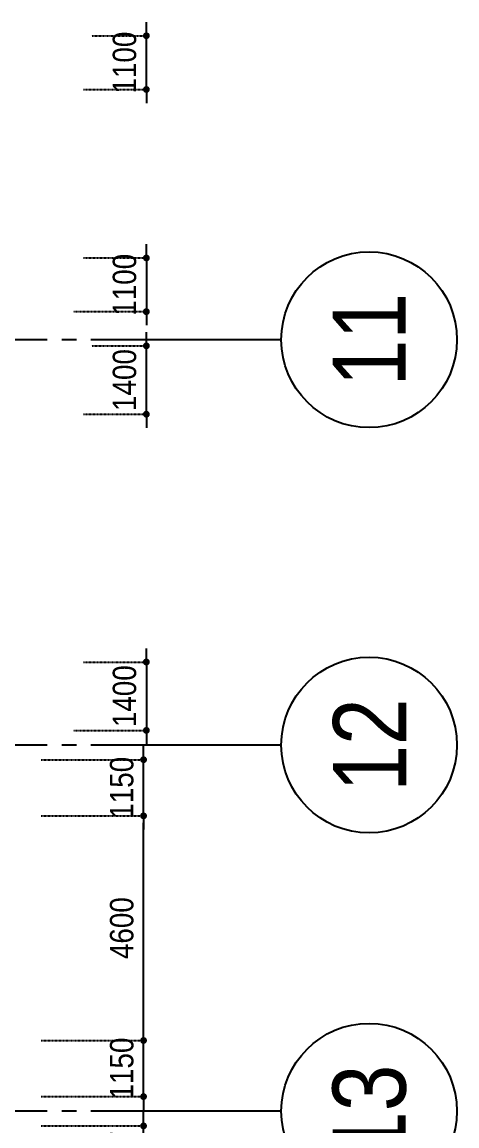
# Model space of a CAD drawing. Header units: millimetres. Extents: x -3819597 to -2591384, y 582389 to 820195.
# Drawn here: x -2660217 to -2651304, y 667731 to 690336 of the extents above; entities that cross this region are included whole.
import ezdxf
from ezdxf.enums import TextEntityAlignment as Align

# ---------------------------------------------------------------- set-up
doc = ezdxf.new("R2010")
doc.units = ezdxf.units.MM
doc.header["$MEASUREMENT"] = 0
doc.linetypes.add('CHG_XX_Luoi truc$0$MB_Luoi truc$0$Center101', pattern=[13, 10, -1, 1, -1])
doc.linetypes.add('DOT2', pattern=[0.125, 0, -0.125])
doc.layers.get('0').update_dxf_attribs({"lineweight": 9})
doc.layers.get('Defpoints').update_dxf_attribs({"color": 10, "lineweight": 0})
for name, color, linetype, lineweight in [('CHG_XX_Cot_Ham 2$0$NS-Pier-H2', 150, 'Continuous', 13), ('CHG_XX_Damsan_Ham 2$0$CHG_XX_Damsan_Ham 2$0$DBAO', 3, 'Continuous', 13), ('CHG_XX_Damsan_Ham 2$0$HATCH', 57, 'Continuous', 9)]:
    doc.layers.add(name, color=color, linetype=linetype, lineweight=lineweight)
for name, color, linetype in [('CHG_XX_Luoi truc$0$Grid', 34, 'Continuous'), ('CHG_XX_Luoi truc$0$Grid Line', 8, 'CHG_XX_Luoi truc$0$MB_Luoi truc$0$Center101'), ('dim', 51, 'Continuous')]:
    doc.layers.add(name, color=color, linetype=linetype)
doc.styles.add('CHG_XX_Luoi truc$0$MB_Luoi truc$0$Grid A-F$0$VNI-HelveCB', font='VHELVCB_0.TTF')
doc.styles.add('MB_Luoi truc$0$Arial_C', font='arial.ttf', dxfattribs={"width": 0.85})
doc.dimstyles.new('200', dxfattribs={"dimscale": 200, "dimtxt": 2.4, "dimasz": 0.7, "dimexe": 0.0003, "dimexo": 0, "dimgap": 1, "dimtad": 1, "dimdec": 0, "dimzin": 12, "dimdsep": 46, "dimtxsty": 'MB_Luoi truc$0$Arial_C', "dimblk": 'MB_Luoi truc$0$_Dot', "dimcen": 0.5, "dimclrd": 256, "dimclre": 8, "dimclrt": 1, "dimadec": 0, "dimazin": 0, "dimtfac": 1, "dimtdec": 0, "dimtix": 1, "dimtmove": 2, "dimatfit": 3, "dimldrblk": 'MB_Luoi truc$0$HTT Arrow 30', "dimfxl": 1, "dimtolj": 1, "dimtzin": 0, "dimlwe": -1, "dimarcsym": 0})

# ---------------------------------------------------------------- blocks, each defined once
blk = doc.blocks.new('MB_Luoi truc$0$_Dot')
at = {"color": 0, "linetype": 'ByBlock', "lineweight": -2}
blk.add_line((-0.5, 0), (-1, 0), dxfattribs=at)
at = {"color": 0, "linetype": 'ByBlock', "const_width": 0.5}
blk.add_lwpolyline([(-0.25, 0, 1), (0.25, 0, 1)], format="xyb", close=True, dxfattribs=at)
blk = doc.blocks.new('*D247')
at = {"layer": 'Defpoints', "color": 0, "transparency": 16777216}
for p in [(-2658784, 690056), (-2657669, 690056), (-2658954, 688956)]:
    blk.add_point(p, dxfattribs=at)
at = {"layer": 'dim', "lineweight": -2, "transparency": 16777216}
for p, q in [((-2657669, 690196), (-2657669, 690336)), ((-2657669, 688956), (-2657669, 690056)), ((-2657669, 688816), (-2657669, 688676))]:
    blk.add_line(p, q, dxfattribs=at)
at = {"layer": 'dim', "color": 8, "linetype": 'DOT2', "transparency": 16777216}
for p, q in [((-2658784, 690056), (-2657669, 690056)), ((-2658954, 688956), (-2657669, 688956))]:
    blk.add_line(p, q, dxfattribs=at)
at = {"layer": 'dim', "lineweight": -2, "transparency": 16777216, "xscale": 140, "yscale": 140, "zscale": 140}
for p, rotation in [((-2657669, 690056), 270), ((-2657669, 688956), 90)]:
    blk.add_blockref('MB_Luoi truc$0$_Dot', p, dxfattribs=dict(at, rotation=rotation))
at = {"layer": 'dim', "color": 1, "transparency": 16777216, "insert": (-2658115, 689506), "char_height": 480, "attachment_point": 5, "rotation": 90, "style": 'MB_Luoi truc$0$Arial_C'}
blk.add_mtext('\\A1;1100', dxfattribs=at)
blk = doc.blocks.new('MB_Luoi truc$0$HTT Arrow 30')
blk.add_hatch(color=256).paths.add_polyline_path([(-2.5, 0.375), (-2.5, -0.375), (0, 0)])
at = {"color": 0, "linetype": 'ByBlock', "lineweight": -2}
for p, q in [((0, 0), (-2.5, 0.375)), ((-2.5, -0.375), (-2.5, 0.375)), ((0, 0), (-2.5, -0.375))]:
    blk.add_line(p, q, dxfattribs=at)
blk = doc.blocks.new('*D248')
at = {"layer": 'Defpoints', "color": 0, "transparency": 16777216}
for p in [(-2658954, 685506), (-2659160, 684406), (-2657669, 684406)]:
    blk.add_point(p, dxfattribs=at)
at = {"layer": 'dim', "lineweight": -2, "transparency": 16777216}
for p, q in [((-2657669, 685646), (-2657669, 685786)), ((-2657669, 685506), (-2657669, 684406)), ((-2657669, 684266), (-2657669, 684126))]:
    blk.add_line(p, q, dxfattribs=at)
at = {"layer": 'dim', "color": 8, "linetype": 'DOT2', "transparency": 16777216}
for p, q in [((-2658954, 685506), (-2657669, 685506)), ((-2659160, 684406), (-2657669, 684406))]:
    blk.add_line(p, q, dxfattribs=at)
at = {"layer": 'dim', "lineweight": -2, "transparency": 16777216, "xscale": 140, "yscale": 140, "zscale": 140}
for p, rotation in [((-2657669, 685506), 270), ((-2657669, 684406), 90)]:
    blk.add_blockref('MB_Luoi truc$0$_Dot', p, dxfattribs=dict(at, rotation=rotation))
at = {"layer": 'dim', "color": 1, "transparency": 16777216, "insert": (-2658115, 684956), "char_height": 480, "attachment_point": 5, "rotation": 90, "style": 'MB_Luoi truc$0$Arial_C'}
blk.add_mtext('\\A1;1100', dxfattribs=at)
blk = doc.blocks.new('*D249')
at = {"layer": 'Defpoints', "color": 0, "transparency": 16777216}
for p in [(-2658784, 683706), (-2657669, 683706), (-2658954, 682306)]:
    blk.add_point(p, dxfattribs=at)
at = {"layer": 'dim', "lineweight": -2, "transparency": 16777216}
for p, q in [((-2657669, 683846), (-2657669, 683986)), ((-2657669, 682306), (-2657669, 683706)), ((-2657669, 682166), (-2657669, 682026))]:
    blk.add_line(p, q, dxfattribs=at)
at = {"layer": 'dim', "color": 8, "linetype": 'DOT2', "transparency": 16777216}
for p, q in [((-2658784, 683706), (-2657669, 683706)), ((-2658954, 682306), (-2657669, 682306))]:
    blk.add_line(p, q, dxfattribs=at)
at = {"layer": 'dim', "lineweight": -2, "transparency": 16777216, "xscale": 140, "yscale": 140, "zscale": 140}
for p, rotation in [((-2657669, 683706), 270), ((-2657669, 682306), 90)]:
    blk.add_blockref('MB_Luoi truc$0$_Dot', p, dxfattribs=dict(at, rotation=rotation))
at = {"layer": 'dim', "color": 1, "transparency": 16777216, "insert": (-2658115, 683006), "char_height": 480, "attachment_point": 5, "rotation": 90, "style": 'MB_Luoi truc$0$Arial_C'}
blk.add_mtext('\\A1;1400', dxfattribs=at)
blk = doc.blocks.new('*D250')
at = {"layer": 'Defpoints', "color": 0, "transparency": 16777216}
for p in [(-2658954, 677231), (-2659160, 675831), (-2657669, 675831)]:
    blk.add_point(p, dxfattribs=at)
at = {"layer": 'dim', "lineweight": -2, "transparency": 16777216}
for p, q in [((-2657669, 677371), (-2657669, 677511)), ((-2657669, 677231), (-2657669, 675831)), ((-2657669, 675691), (-2657669, 675551))]:
    blk.add_line(p, q, dxfattribs=at)
at = {"layer": 'dim', "color": 8, "linetype": 'DOT2', "transparency": 16777216}
for p, q in [((-2658954, 677231), (-2657669, 677231)), ((-2659160, 675831), (-2657669, 675831))]:
    blk.add_line(p, q, dxfattribs=at)
at = {"layer": 'dim', "lineweight": -2, "transparency": 16777216, "xscale": 140, "yscale": 140, "zscale": 140}
for p, rotation in [((-2657669, 677231), 270), ((-2657669, 675831), 90)]:
    blk.add_blockref('MB_Luoi truc$0$_Dot', p, dxfattribs=dict(at, rotation=rotation))
at = {"layer": 'dim', "color": 1, "transparency": 16777216, "insert": (-2658115, 676531), "char_height": 480, "attachment_point": 5, "rotation": 90, "style": 'MB_Luoi truc$0$Arial_C'}
blk.add_mtext('\\A1;1400', dxfattribs=at)
blk = doc.blocks.new('*U1031')
at = {"layer": 'CHG_XX_Luoi truc$0$Grid', "lineweight": -2}
blk.add_line((0, -3), (0, 0), dxfattribs=at)
blk.add_circle((0, -9), 6, dxfattribs=at)
at = {"layer": 'CHG_XX_Luoi truc$0$Grid Line'}
blk.add_line((0, 0), (0, 438), dxfattribs=at)
at = {"layer": 'CHG_XX_Luoi truc$0$Grid', "lineweight": -2, "style": 'CHG_XX_Luoi truc$0$MB_Luoi truc$0$Grid A-F$0$VNI-HelveCB'}
for tag, p in [('GRIDSUB', (0, 447)), ('GRID', (0, -9))]:
    blk.add_attdef(tag, text='', height=5, dxfattribs=at).set_placement(p, align=Align.MIDDLE)
blk = doc.blocks.new('CHG_XX_Luoi truc')
at = {"layer": 'CHG_XX_Luoi truc$0$Grid'}
ref = blk.add_blockref('*U1031', (110703, 73850), dxfattribs=dict(at, xscale=300.0000000000013, yscale=300.0000000000013, zscale=300.0000000000013, rotation=90))
ref.add_attrib('GRID', '11', dxfattribs={"lineweight": -2, "height": 1500, "rotation": 90, "style": 'CHG_XX_Luoi truc$0$MB_Luoi truc$0$Grid A-F$0$VNI-HelveCB'}).set_placement((113403, 73850), align=Align.MIDDLE)
ref = blk.add_blockref('*U1031', (110703, 65550), dxfattribs=dict(at, xscale=300.0000000000013, yscale=300.0000000000013, zscale=300.0000000000013, rotation=90))
ref.add_attrib('GRID', '12', dxfattribs={"lineweight": -2, "height": 1500, "rotation": 90, "style": 'CHG_XX_Luoi truc$0$MB_Luoi truc$0$Grid A-F$0$VNI-HelveCB'}).set_placement((113403, 65550), align=Align.MIDDLE)
ref = blk.add_blockref('*U1031', (110703, 58050), dxfattribs=dict(at, xscale=300.0000000000013, yscale=300.0000000000013, zscale=300.0000000000013, rotation=90))
ref.add_attrib('GRID', '13', dxfattribs={"lineweight": -2, "height": 1500, "rotation": 90, "style": 'CHG_XX_Luoi truc$0$MB_Luoi truc$0$Grid A-F$0$VNI-HelveCB'}).set_placement((113403, 58050), align=Align.MIDDLE)
blk = doc.blocks.new('CHG_XX_Cot_Ham 2')
at = {"layer": 'CHG_XX_Cot_Ham 2$0$NS-Pier-H2'}
blk.add_blockref('CHG_XX_Luoi truc', (0, 0), dxfattribs=at)
blk = doc.blocks.new('CHG_XX_Damsan_Ham 2', base_point=(3089256, -609981))
at = {"layer": 'CHG_XX_Damsan_Ham 2$0$CHG_XX_Damsan_Ham 2$0$DBAO'}
blk.add_blockref('CHG_XX_Cot_Ham 2', (0, 0), dxfattribs=at)
at = {"layer": 'CHG_XX_Damsan_Ham 2$0$HATCH'}
blk.add_blockref('CHG_XX_Cot_Ham 2', (0, 0), dxfattribs=at)
blk = doc.blocks.new('*D927')
at = {"layer": 'Defpoints', "color": 0, "transparency": 16777216}
for p in [(-2659827, 667731), (-2657727, 667731), (-2659827, 666244)]:
    blk.add_point(p, dxfattribs=at)
at = {"layer": 'dim', "lineweight": -2, "transparency": 16777216}
for p, q in [((-2657727, 667871), (-2657727, 668011)), ((-2657727, 666244), (-2657727, 667731)), ((-2657727, 666104), (-2657727, 665964))]:
    blk.add_line(p, q, dxfattribs=at)
at = {"layer": 'dim', "color": 8, "linetype": 'DOT2', "transparency": 16777216}
for p, q in [((-2659827, 667731), (-2657727, 667731)), ((-2659827, 666244), (-2657727, 666244))]:
    blk.add_line(p, q, dxfattribs=at)
at = {"layer": 'dim', "lineweight": -2, "transparency": 16777216, "xscale": 140, "yscale": 140, "zscale": 140}
for p, rotation in [((-2657727, 667731), 270), ((-2657727, 666244), 90)]:
    blk.add_blockref('MB_Luoi truc$0$_Dot', p, dxfattribs=dict(at, rotation=rotation))
at = {"layer": 'dim', "color": 1, "transparency": 16777216, "insert": (-2658172, 666987), "char_height": 480, "attachment_point": 5, "rotation": 90, "style": 'MB_Luoi truc$0$Arial_C'}
blk.add_mtext('\\A1;1487', dxfattribs=at)
blk = doc.blocks.new('*D928')
at = {"layer": 'Defpoints', "color": 0, "transparency": 16777216}
for p in [(-2659827, 669481), (-2657727, 669481), (-2659827, 668331)]:
    blk.add_point(p, dxfattribs=at)
at = {"layer": 'dim', "lineweight": -2, "transparency": 16777216}
for p, q in [((-2657727, 669621), (-2657727, 669761)), ((-2657727, 668331), (-2657727, 669481)), ((-2657727, 668191), (-2657727, 668051))]:
    blk.add_line(p, q, dxfattribs=at)
at = {"layer": 'dim', "color": 8, "linetype": 'DOT2', "transparency": 16777216}
for p, q in [((-2659827, 669481), (-2657727, 669481)), ((-2659827, 668331), (-2657727, 668331))]:
    blk.add_line(p, q, dxfattribs=at)
at = {"layer": 'dim', "lineweight": -2, "transparency": 16777216, "xscale": 140, "yscale": 140, "zscale": 140}
for p, rotation in [((-2657727, 669481), 270), ((-2657727, 668331), 90)]:
    blk.add_blockref('MB_Luoi truc$0$_Dot', p, dxfattribs=dict(at, rotation=rotation))
at = {"layer": 'dim', "color": 1, "transparency": 16777216, "insert": (-2658172, 668906), "char_height": 480, "attachment_point": 5, "rotation": 90, "style": 'MB_Luoi truc$0$Arial_C'}
blk.add_mtext('\\A1;1150', dxfattribs=at)
blk = doc.blocks.new('*D929')
at = {"layer": 'Defpoints', "color": 0, "transparency": 16777216}
for p in [(-2659827, 674081), (-2657727, 674081), (-2659827, 669481)]:
    blk.add_point(p, dxfattribs=at)
at = {"layer": 'dim', "color": 8, "linetype": 'DOT2', "transparency": 16777216}
for p, q in [((-2659827, 674081), (-2657727, 674081)), ((-2659827, 669481), (-2657727, 669481))]:
    blk.add_line(p, q, dxfattribs=at)
at = {"layer": 'dim', "lineweight": -2, "transparency": 16777216}
blk.add_line((-2657727, 669621), (-2657727, 673941), dxfattribs=at)
at = {"layer": 'dim', "lineweight": -2, "transparency": 16777216, "xscale": 140, "yscale": 140, "zscale": 140}
for p, rotation in [((-2657727, 674081), 90), ((-2657727, 669481), 270)]:
    blk.add_blockref('MB_Luoi truc$0$_Dot', p, dxfattribs=dict(at, rotation=rotation))
at = {"layer": 'dim', "color": 1, "transparency": 16777216, "insert": (-2658172, 671781), "char_height": 480, "attachment_point": 5, "rotation": 90, "style": 'MB_Luoi truc$0$Arial_C'}
blk.add_mtext('\\A1;4600', dxfattribs=at)
blk = doc.blocks.new('*D930')
at = {"layer": 'Defpoints', "color": 0, "transparency": 16777216}
for p in [(-2659827, 675231), (-2657727, 675231), (-2659827, 674081)]:
    blk.add_point(p, dxfattribs=at)
at = {"layer": 'dim', "lineweight": -2, "transparency": 16777216}
for p, q in [((-2657727, 675371), (-2657727, 675511)), ((-2657727, 674081), (-2657727, 675231)), ((-2657727, 673941), (-2657727, 673801))]:
    blk.add_line(p, q, dxfattribs=at)
at = {"layer": 'dim', "color": 8, "linetype": 'DOT2', "transparency": 16777216}
for p, q in [((-2659827, 675231), (-2657727, 675231)), ((-2659827, 674081), (-2657727, 674081))]:
    blk.add_line(p, q, dxfattribs=at)
at = {"layer": 'dim', "lineweight": -2, "transparency": 16777216, "xscale": 140, "yscale": 140, "zscale": 140}
for p, rotation in [((-2657727, 675231), 270), ((-2657727, 674081), 90)]:
    blk.add_blockref('MB_Luoi truc$0$_Dot', p, dxfattribs=dict(at, rotation=rotation))
at = {"layer": 'dim', "color": 1, "transparency": 16777216, "insert": (-2658172, 674656), "char_height": 480, "attachment_point": 5, "rotation": 90, "style": 'MB_Luoi truc$0$Arial_C'}
blk.add_mtext('\\A1;1150', dxfattribs=at)

msp = doc.modelspace()

# ---------------------------------------------------------------- block references
at = {"layer": 'dim'}
msp.add_blockref('CHG_XX_Damsan_Ham 2', (322749.3, 0), dxfattribs=at)

# ---------------------------------------------------------------- dimensions: what is measured, and where the dimension line sits
for base, p1, p2, picture, middle in [((-2657669.5, 690056), (-2658954.1, 688956.2), (-2658783.7, 690056), '*D247', (-2658114.5, 689506.1)), ((-2657669.5, 684406), (-2658954.1, 685505.9), (-2659160.3, 684406), '*D248', (-2658114.5, 684955.9)), ((-2657669.5, 683706), (-2658954.1, 682306.2), (-2658783.7, 683706), '*D249', (-2658114.5, 683006.1)), ((-2657669.5, 675831), (-2658954.1, 677230.9), (-2659160.3, 675831), '*D250', (-2658114.5, 676530.9)), ((-2657727, 675231), (-2659827, 674081), (-2659827, 675231), '*D930', (-2658172.1, 674656)), ((-2657727, 674081), (-2659827, 669481), (-2659827, 674081), '*D929', (-2658172.1, 671781)), ((-2657727, 669481), (-2659827, 668331), (-2659827, 669481), '*D928', (-2658172.1, 668906)), ((-2657726.9876, 667731.0041), (-2659826.9876, 666243.5078), (-2659826.9876, 667731.0041), '*D927', (-2658172.0627, 666987.2559))]:
    dim = msp.add_linear_dim(base=base, p1=p1, p2=p2, angle=90, dimstyle='200', dxfattribs=at)
    dim.commit()
    dim.dimension.update_dxf_attribs({"geometry": picture, "text_midpoint": middle})

doc.saveas('drawing.dxf')
